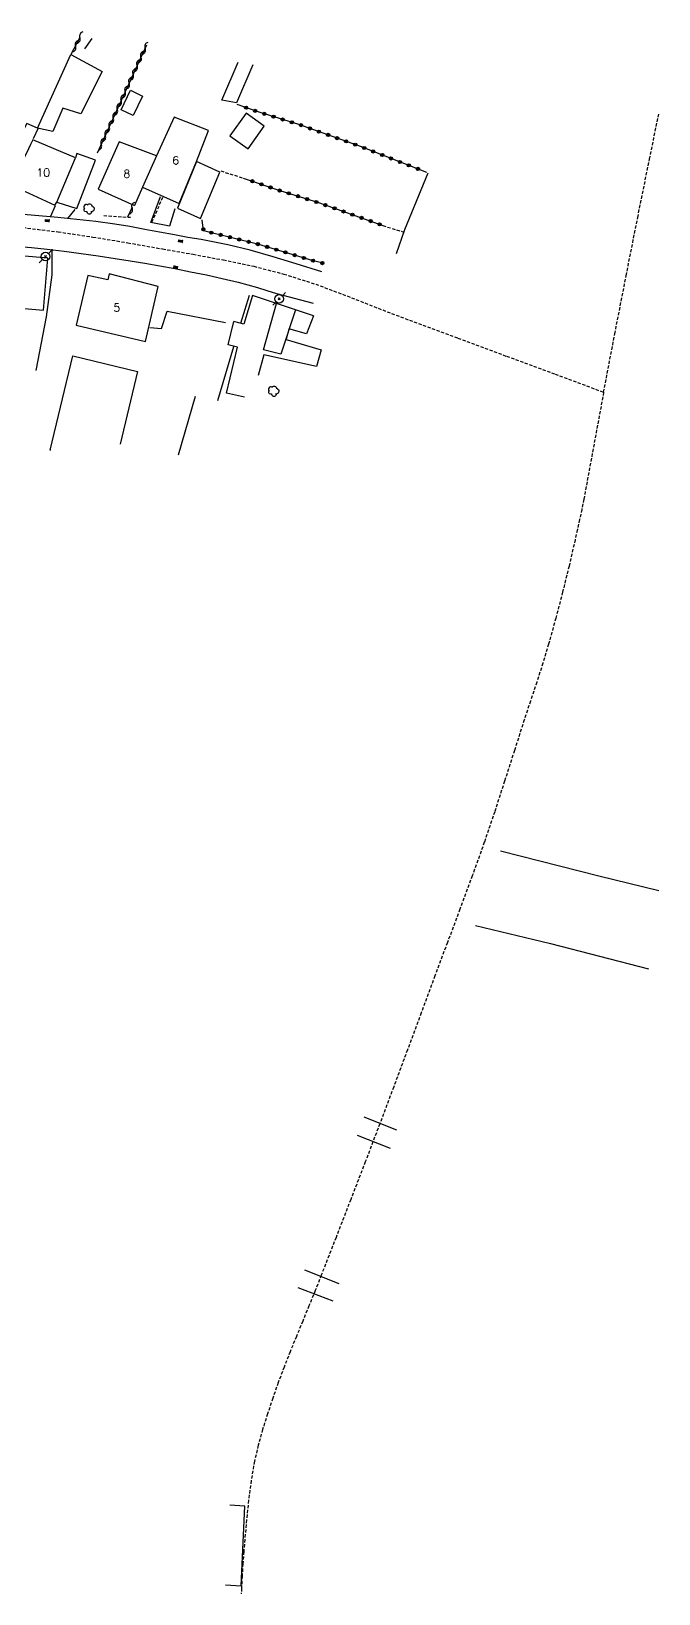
# Model space of a CAD drawing. Header units: millimetres. Extents: x 193000 to 194000, y 155000 to 156000.
# Drawn here: x 193901.9 to 194000, y 155000 to 155244.1 of the extents above; entities that cross this region are included whole.
import ezdxf
from ezdxf.enums import TextEntityAlignment as Align

# ---------------------------------------------------------------- set-up
doc = ezdxf.new("R2010")
doc.units = ezdxf.units.MM
doc.linetypes.add('DASHED', pattern=[0.75, 0.5, -0.25])
doc.layers.get('0').update_dxf_attribs({"linetype": 'CONTINUOUS'})
for name, color, linetype in [('W0001', 6, 'DASHED'), ('W0006', 2, 'CONTINUOUS'), ('W0008', 7, 'CONTINUOUS'), ('W0014', 7, 'CONTINUOUS'), ('W0017', 7, 'CONTINUOUS'), ('W0020', 2, 'CONTINUOUS'), ('W0021', 2, 'CONTINUOUS'), ('W0101', 7, 'CONTINUOUS'), ('W0104', 1, 'CONTINUOUS'), ('W0112', 1, 'DASHED'), ('W0214', 2, 'CONTINUOUS'), ('W0300', 7, 'CONTINUOUS'), ('W0310', 3, 'CONTINUOUS'), ('W0323', 7, 'CONTINUOUS'), ('W0401', 7, 'CONTINUOUS'), ('W0473', 7, 'CONTINUOUS'), ('W0991', 7, 'CONTINUOUS'), ('W1102', 7, 'CONTINUOUS')]:
    doc.layers.add(name, color=color, linetype=linetype)
doc.styles.get("Standard").update_dxf_attribs({"font": 'romans.shx', "width": 0.85})

# ---------------------------------------------------------------- blocks, each defined once
blk = doc.blocks.new('T473')
for p, q in [((-0.166667, 0.166667), (0.166667, -0.166667)), ((-0.166667, -0.166667), (0.166667, 0.166667)), ((0.500001, 0.500001), (1.000002, 1.000002)), ((-1.000002, -1.000002), (-0.500001, -0.500001))]:
    blk.add_line(p, q)
blk.add_ellipse((0, 0), major_axis=(0.471405, 0.471405), ratio=1, start_param=5.4977871438, end_param=11.780972451)
blk = doc.blocks.new('T401')
for p, q in [((-0.3, 0.3), (0, 0.3)), ((-0.3, -0.25), (-0.3, 0.3)), ((-0.3, 0.15), (0, 0.15)), ((-0.3, 0), (0, 0)), ((0, 0.3), (0, -0.25)), ((-0.3, -0.15), (0, -0.15)), ((-0.3, -0.25), (-0.3, -0.3)), ((-0.3, -0.3), (0, -0.3)), ((0, -0.3), (0, -0.25))]:
    blk.add_line(p, q)
blk = doc.blocks.new('T300')
for p, q in [((-0.8, 0.51), (-0.86, 0.34)), ((-0.86, 0.34), (-0.86, 0.17)), ((-0.86, 0.17), (-0.74, 0.06)), ((-0.69, 0.63), (-0.8, 0.51)), ((-0.8, -0.06), (-0.74, 0.06)), ((-0.74, 0.06), (-0.69, 0.11)), ((-0.57, 0.69), (-0.69, 0.63)), ((-0.46, 0.69), (-0.57, 0.69)), ((-0.29, 0.63), (-0.46, 0.69)), ((-0.29, 0.63), (-0.17, 0.74)), ((-0.23, 0.57), (-0.29, 0.63)), ((-0.17, 0.74), (-0.06, 0.8)), ((-0.06, 0.8), (0.06, 0.8)), ((0.06, 0.8), (0.23, 0.74)), ((0.23, 0.74), (0.34, 0.63)), ((0.34, 0.63), (0.4, 0.51)), ((0.46, 0.46), (0.34, 0.46)), ((0.4, 0.51), (0.4, 0.46)), ((0.57, 0.4), (0.46, 0.46)), ((0.57, 0.4), (0.69, 0.29)), ((0.69, 0.29), (0.74, 0.17)), ((0.74, 0.06), (0.69, -0.17)), ((0.74, 0.17), (0.74, 0.06)), ((-0.8, -0.17), (-0.8, -0.06)), ((-0.8, -0.23), (-0.8, -0.17)), ((-0.74, -0.34), (-0.8, -0.23)), ((-0.69, -0.4), (-0.74, -0.34)), ((-0.51, -0.46), (-0.69, -0.4)), ((-0.4, -0.46), (-0.51, -0.46)), ((-0.4, -0.46), (-0.34, -0.46)), ((-0.34, -0.46), (-0.34, -0.4)), ((-0.34, -0.51), (-0.34, -0.46)), ((-0.29, -0.63), (-0.34, -0.51)), ((-0.17, -0.74), (-0.29, -0.63)), ((-0.06, -0.8), (-0.17, -0.74)), ((0.06, -0.8), (-0.06, -0.8)), ((0.17, -0.74), (0.06, -0.8)), ((0.23, -0.69), (0.17, -0.74)), ((0.29, -0.46), (0.23, -0.46)), ((0.29, -0.63), (0.23, -0.69)), ((0.46, -0.4), (0.29, -0.46)), ((0.34, -0.51), (0.29, -0.63)), ((0.34, -0.51), (0.34, -0.46)), ((0.57, -0.34), (0.46, -0.4)), ((0.63, -0.29), (0.57, -0.34)), ((0.69, -0.17), (0.63, -0.29))]:
    blk.add_line(p, q)
blk = doc.blocks.new('t323o')
at = {"color": 0, "linetype": 'Continuous'}
for radius in [0.25, 0.15]:
    blk.add_circle((0, 0), radius, dxfattribs=at)
blk = doc.blocks.new('t310o')
at = {"color": 0, "linetype": 'Continuous'}
for centre, start, end in [((-0.5, 0.38), 216.8699, 323.1304), ((0.5, -0.37), 36.8699, 143.1303)]:
    blk.add_arc(centre, 0.625, start, end, dxfattribs=at)

msp = doc.modelspace()

# ---------------------------------------------------------------- linework, layer by layer
at = {"layer": 'W0001'}
for points in [[(193991.39, 155187.72), (193993.13, 155196.82), (193994.91, 155205.92), (193996.71, 155215.02), (193998.55, 155224.11), (194000, 155231.14)], [(193882.56, 155214.54), (193887.09, 155214.42), (193891.61, 155214.2), (193896.13, 155213.87), (193900.64, 155213.44), (193906.13, 155212.78), (193911.59, 155211.97), (193917.04, 155211.07), (193922.47, 155210.11), (193927.23, 155209.27), (193931.98, 155208.39), (193936.72, 155207.4), (193941.4, 155206.19), (193946.39, 155204.6), (193951.29, 155202.77), (193956.16, 155200.84), (193961.04, 155198.97), (193968.63, 155196.17), (193976.21, 155193.35), (193983.8, 155190.54), (193991.39, 155187.72)], [(193991.39, 155187.72), (193988.29, 155171)], [(193988.29, 155171), (193987.96, 155169.42), (193987.62, 155167.83), (193987.28, 155166.25), (193986.93, 155164.67), (193985.98, 155160.57), (193984.98, 155156.49), (193983.91, 155152.42), (193982.78, 155148.37), (193981.89, 155145.39), (193980.93, 155142.43), (193979.95, 155139.47), (193978.98, 155136.52), (193977.44, 155131.74), (193975.91, 155126.95), (193974.36, 155122.18), (193972.74, 155117.42), (193970.87, 155112.17), (193968.93, 155106.95), (193966.97, 155101.74), (193965.01, 155096.52), (193962.87, 155090.74), (193960.73, 155084.96), (193958.58, 155079.18), (193956.41, 155073.42), (193954.15, 155067.5), (193951.87, 155061.59), (193949.57, 155055.68), (193947.27, 155049.78), (193946.32, 155047.38), (193945.34, 155044.98), (193944.36, 155042.59), (193943.37, 155040.2), (193942.4, 155037.81), (193941.45, 155035.4), (193940.54, 155032.98), (193939.68, 155030.54), (193938.87, 155028.11), (193938.1, 155025.67), (193937.41, 155023.19), (193936.83, 155020.7), (193936.3, 155017.66), (193935.9, 155014.6), (193935.6, 155011.54), (193935.31, 155008.48), (193935.15, 155006.58), (193935.01, 155004.68), (193934.9, 155002.77), (193934.8, 155000.87), (193934.76, 155000)]]:
    msp.add_lwpolyline(points, dxfattribs=at)
at = {"layer": 'W0006'}
for points in [[(193975.29, 155116.08), (193990.65, 155112.16), (194000, 155109.85)], [(193971.39, 155104.43), (193983.11, 155101.6), (193998.39, 155097.66)]]:
    msp.add_lwpolyline(points, dxfattribs=at)
at = {"layer": 'W0008'}
for points in [[(193899.55, 155210.54), (193901.99, 155210.33), (193904.42, 155210.09), (193907.09, 155209.78), (193909.75, 155209.42), (193912.4, 155209.02), (193915.06, 155208.62), (193917.39, 155208.25), (193919.72, 155207.87), (193922.04, 155207.47), (193924.36, 155207.04), (193926.85, 155206.55), (193929.33, 155206.04), (193931.8, 155205.49), (193934.27, 155204.9), (193935.78, 155204.5), (193937.28, 155204.07), (193938.78, 155203.62), (193940.27, 155203.15)], [(193940.27, 155203.15), (193946, 155201.62)]]:
    msp.add_lwpolyline(points, dxfattribs=at)
at = {"layer": 'W0014'}
msp.add_lwpolyline([(193947.37, 155206.55), (193943.36, 155207.76), (193939.77, 155208.89), (193936.13, 155209.9), (193932.66, 155210.76), (193930.58, 155211.19), (193928.49, 155211.56), (193926.4, 155211.92), (193924.31, 155212.29), (193921.99, 155212.72), (193919.68, 155213.17), (193917.36, 155213.6), (193915.03, 155213.98), (193912.06, 155214.38), (193909.08, 155214.72), (193906.1, 155215.03), (193903.12, 155215.3), (193896.48, 155215.85)], dxfattribs=at)
at = {"layer": 'W0017'}
for points in [[(193920.64, 155214.23), (193922.14, 155218.32)], [(193904.97, 155215.14), (193905.72, 155216.88)], [(193907.67, 155214.87), (193908.82, 155216.29)], [(193924.36, 155216.38), (193923.55, 155213.64), (193920.64, 155214.23)], [(193902.73, 155191.13), (193904.31, 155199.48), (193905.24, 155206.08), (193905.21, 155210.09)], [(193920.5, 155197.84), (193922.28, 155197.67), (193923.18, 155200.38), (193932.32, 155198.61)]]:
    msp.add_lwpolyline(points, dxfattribs=at)
at = {"layer": 'W0020'}
for points in [[(193959.08, 155072.43), (193953.98, 155074.46)], [(193952.89, 155071.65), (193958.02, 155069.63)], [(193950.07, 155048.42), (193944.69, 155050.56)], [(193943.61, 155047.83), (193949.08, 155045.79)]]:
    msp.add_lwpolyline(points, dxfattribs=at)
at = {"layer": 'W0021'}
msp.add_lwpolyline([(193932.31, 155001.38), (193934.77, 155001.23), (193935.31, 155013.67), (193933, 155013.84)], dxfattribs=at)
at = {"layer": 'W0101'}
for points in [[(193925.07, 155217.22), (193927.78, 155223.77), (193929.64, 155228.62), (193924.28, 155230.68), (193921.52, 155224.67)], [(193908.85, 155224.36), (193902.18, 155227.14), (193901.85, 155226.45), (193901.52, 155225.76), (193901.18, 155225.07), (193900.85, 155224.38)], [(193921.52, 155224.67), (193915.7, 155226.84), (193912.4, 155219.42), (193918.07, 155216.88)], [(193905.92, 155217.42), (193908.85, 155224.36)], [(193898.86, 155220.07), (193905.63, 155216.94), (193905.92, 155217.42)], [(193963.91, 155221.92), (193960.25, 155213.11)], [(193919.35, 155219.76), (193918.07, 155216.88)], [(193919.35, 155219.76), (193925.07, 155217.22)], [(193960.25, 155213.11), (193958.98, 155209.36)], [(193910.77, 155205.97), (193908.96, 155198.18), (193919.82, 155195.67)], [(193913.93, 155205.29), (193910.77, 155205.97)], [(193914.12, 155206.22), (193913.93, 155205.29)], [(193921.8, 155204.25), (193914.12, 155206.22)], [(193919.82, 155195.67), (193921.8, 155204.25)]]:
    msp.add_lwpolyline(points, dxfattribs=at)
at = {"layer": 'W0104'}
for points in [[(193908.14, 155240.47), (193913.05, 155237.81), (193909.72, 155231.19), (193906.9, 155232.09), (193905.32, 155228.48), (193902.93, 155228.99)], [(193915.99, 155231.83), (193917.48, 155234.91), (193919.34, 155234), (193917.85, 155230.93), (193915.99, 155231.83)], [(193938.36, 155229.27), (193935.51, 155231.3), (193932.99, 155227.76), (193935.84, 155225.73), (193938.36, 155229.27)], [(193928.37, 155214.85), (193931.39, 155222.1), (193927.78, 155223.77), (193924.79, 155216.49)], [(193904.56, 155208.68), (193897.93, 155209.24), (193897.24, 155201.12), (193903.87, 155200.56), (193904.56, 155208.68)]]:
    msp.add_lwpolyline(points, close=True, dxfattribs=at)
for points in [[(193936.58, 155238.87), (193934.04, 155232.91), (193931.75, 155233.36), (193934.26, 155239.3)], [(193902.93, 155228.99), (193901.26, 155229.72), (193900.22, 155227.74), (193899.17, 155228.22), (193897.72, 155225.66)], [(193903.04, 155228.96), (193902.25, 155227.31)], [(193905.92, 155217.42), (193909.05, 155216.43), (193911.98, 155223.96), (193909.05, 155225.04), (193908.85, 155224.36)], [(193946.06, 155199.68), (193943.24, 155200.61), (193940.27, 155201.6), (193936.52, 155202.81), (193935.14, 155198.35), (193933.59, 155198.77)], [(193943.24, 155200.61), (193940.95, 155193.67), (193938.24, 155194.32), (193940.27, 155201.6)], [(193935.26, 155186.95), (193932.46, 155187.55), (193934.15, 155194.77), (193932.71, 155195.14), (193933.59, 155198.77)], [(193946.06, 155199.68), (193944.98, 155196.83), (193942.22, 155197.62), (193941.8, 155195.95), (193947.27, 155194.32), (193946.54, 155191.72), (193938.27, 155193.58), (193937.41, 155190.35)], [(193904.99, 155178.67), (193904.92, 155178.69), (193908.45, 155193.39), (193918.55, 155190.96)], [(193918.55, 155190.96), (193915.82, 155179.58)]]:
    msp.add_lwpolyline(points, dxfattribs=at)
at = {"layer": 'W0112'}
for points in [[(193931.56, 155222.3), (193935.08, 155221.17)], [(193920.81, 155214.29), (193922.58, 155218.34)], [(193913.28, 155215.33), (193917.48, 155215.05)], [(193956.89, 155213.75), (193959.99, 155212.79)]]:
    msp.add_lwpolyline(points, dxfattribs=at)
at = {"layer": 'W0214'}
msp.add_lwpolyline([(193910.34, 155241.37), (193911.47, 155242.98)], dxfattribs=at)
at = {"layer": 'W0300'}
for points in [[(193934.72, 155198.52), (193936.04, 155202.86)], [(193931.08, 155186.45), (193933.62, 155194.85)], [(193927.55, 155187.07), (193924.93, 155177.87)]]:
    msp.add_lwpolyline(points, dxfattribs=at)
at = {"layer": 'W0310'}
for points in [[(193909.55, 155243.12), (193908.14, 155240.47)], [(193919.96, 155241.93), (193919, 155239.93), (193912.26, 155225.09)], [(193917.06, 155215.11), (193917.79, 155216.66)]]:
    msp.add_lwpolyline(points, dxfattribs=at)
at = {"layer": 'W0323'}
for points in [[(193963.74, 155222.07), (193953.53, 155226.05), (193943.77, 155229.55), (193937.74, 155231.41), (193934.1, 155232.65)], [(193935.08, 155221.17), (193940.78, 155219.23), (193946.85, 155217.34), (193956.89, 155213.78)], [(193947.73, 155207.83), (193945.86, 155208.31), (193937.51, 155210.82), (193928.85, 155212.96), (193928.68, 155214.68)]]:
    msp.add_lwpolyline(points, dxfattribs=at)
at = {"layer": 'W1102'}
msp.add_lwpolyline([(193921.52, 155224.67), (193919.35, 155219.76)], dxfattribs=at)

# ---------------------------------------------------------------- block references
at = {"layer": 'W0300'}
for p in [(193911.02, 155216.35), (193939.88, 155187.86)]:
    msp.add_blockref('T300', p, dxfattribs=at)
at = {"layer": 'W0310'}
for p, rotation in [((193908.85, 155241.79), 242.0797055864253), ((193909.55, 155243.12), 242.0797055864253), ((193919.74, 155241.47), 244.5366498423031), ((193918.47, 155238.75), 245.5642539835782), ((193919.09, 155240.11), 244.5366498423031), ((193917.85, 155237.38), 245.5642539835782), ((193916.61, 155234.65), 245.5642539835782), ((193917.23, 155236.02), 245.5642539835782), ((193915.37, 155231.92), 245.5642539835782), ((193915.99, 155233.29), 245.5642539835782), ((193914.12, 155229.19), 245.5642539835782), ((193914.75, 155230.56), 245.5642539835782), ((193912.88, 155226.46), 245.5642539835782), ((193913.5, 155227.82), 245.5642539835782), ((193917.7, 155216.46), 64.69862411892265)]:
    msp.add_blockref('t310o', p, dxfattribs=dict(at, rotation=rotation))
at = {"layer": 'W0323'}
for p, rotation in [((193935.52, 155232.17), 161.1662462125553), ((193936.94, 155231.68), 161.1662462125553), ((193938.36, 155231.22), 162.8596523955025), ((193939.79, 155230.78), 162.8596523955025), ((193941.23, 155230.33), 162.8596523955025), ((193942.66, 155229.89), 162.8596523955025), ((193944.09, 155229.44), 160.283258041512), ((193945.5, 155228.93), 160.283258041512), ((193946.91, 155228.42), 160.283258041512), ((193948.33, 155227.92), 160.283258041512), ((193949.74, 155227.41), 160.283258041512), ((193951.15, 155226.91), 160.283258041512), ((193952.56, 155226.4), 160.283258041512), ((193953.97, 155225.88), 158.7189468249703), ((193955.37, 155225.34), 158.7189468249703), ((193956.77, 155224.79), 158.7189468249703), ((193958.16, 155224.25), 158.7189468249703), ((193959.56, 155223.7), 158.7189468249703), ((193960.96, 155223.16), 158.7189468249703), ((193962.36, 155222.61), 158.7189468249703), ((193936.5, 155220.69), 341.1406469171774), ((193937.92, 155220.2), 341.1406469171774), ((193939.34, 155219.72), 341.1406469171774), ((193940.76, 155219.23), 341.1406469171774), ((193942.19, 155218.79), 342.691511748066), ((193943.63, 155218.34), 342.691511748066), ((193945.06, 155217.89), 342.691511748066), ((193946.49, 155217.45), 342.691511748066), ((193947.91, 155216.96), 340.5094661020623), ((193949.32, 155216.46), 340.5094661020623), ((193950.74, 155215.96), 340.5094661020623), ((193952.15, 155215.46), 340.5094661020623), ((193953.56, 155214.96), 340.5094661020623), ((193928.83, 155213.19), 95.61759140309933), ((193930.08, 155212.66), 166.0955704636976), ((193954.98, 155214.46), 340.5094661020623), ((193956.39, 155213.96), 340.5094661020623), ((193931.54, 155212.3), 166.0955704636976), ((193933, 155211.94), 166.0955704636976), ((193934.45, 155211.58), 166.0955704636976), ((193935.91, 155211.22), 166.0955704636976), ((193937.36, 155210.86), 166.0955704636976), ((193938.8, 155210.43), 163.2485555855366), ((193940.24, 155210), 163.2485555855366), ((193941.67, 155209.57), 163.2485555855366), ((193943.11, 155209.13), 163.2485555855366), ((193944.55, 155208.7), 163.2485555855366), ((193945.98, 155208.27), 165.5646973813739), ((193947.44, 155207.9), 165.5646973813739)]:
    msp.add_blockref('t323o', p, dxfattribs=dict(at, rotation=rotation))
at = {"layer": 'W0401'}
for p, rotation in [((193904.48, 155214.68), 84.6826150856297), ((193925.32, 155211.47), 80.07458698094558), ((193924.45, 155207.1), 259.070793238531)]:
    msp.add_blockref('T401', p, dxfattribs=dict(at, rotation=rotation))
at = {"layer": 'W0473'}
for p in [(193904.17, 155208.93), (193940.7, 155202.3)]:
    msp.add_blockref('T473', p, dxfattribs=at)

# ---------------------------------------------------------------- texts
at = {"layer": 'W0991'}
for s, p in [('10', (193903.82, 155222.04)), ('8', (193916.88, 155221.86)), ('6', (193924.52, 155223.95)), ('5', (193915.32, 155200.95))]:
    msp.add_text(s, height=1.25, dxfattribs=at).set_placement(p, align=Align.MIDDLE_CENTER)

doc.saveas('drawing.dxf')
